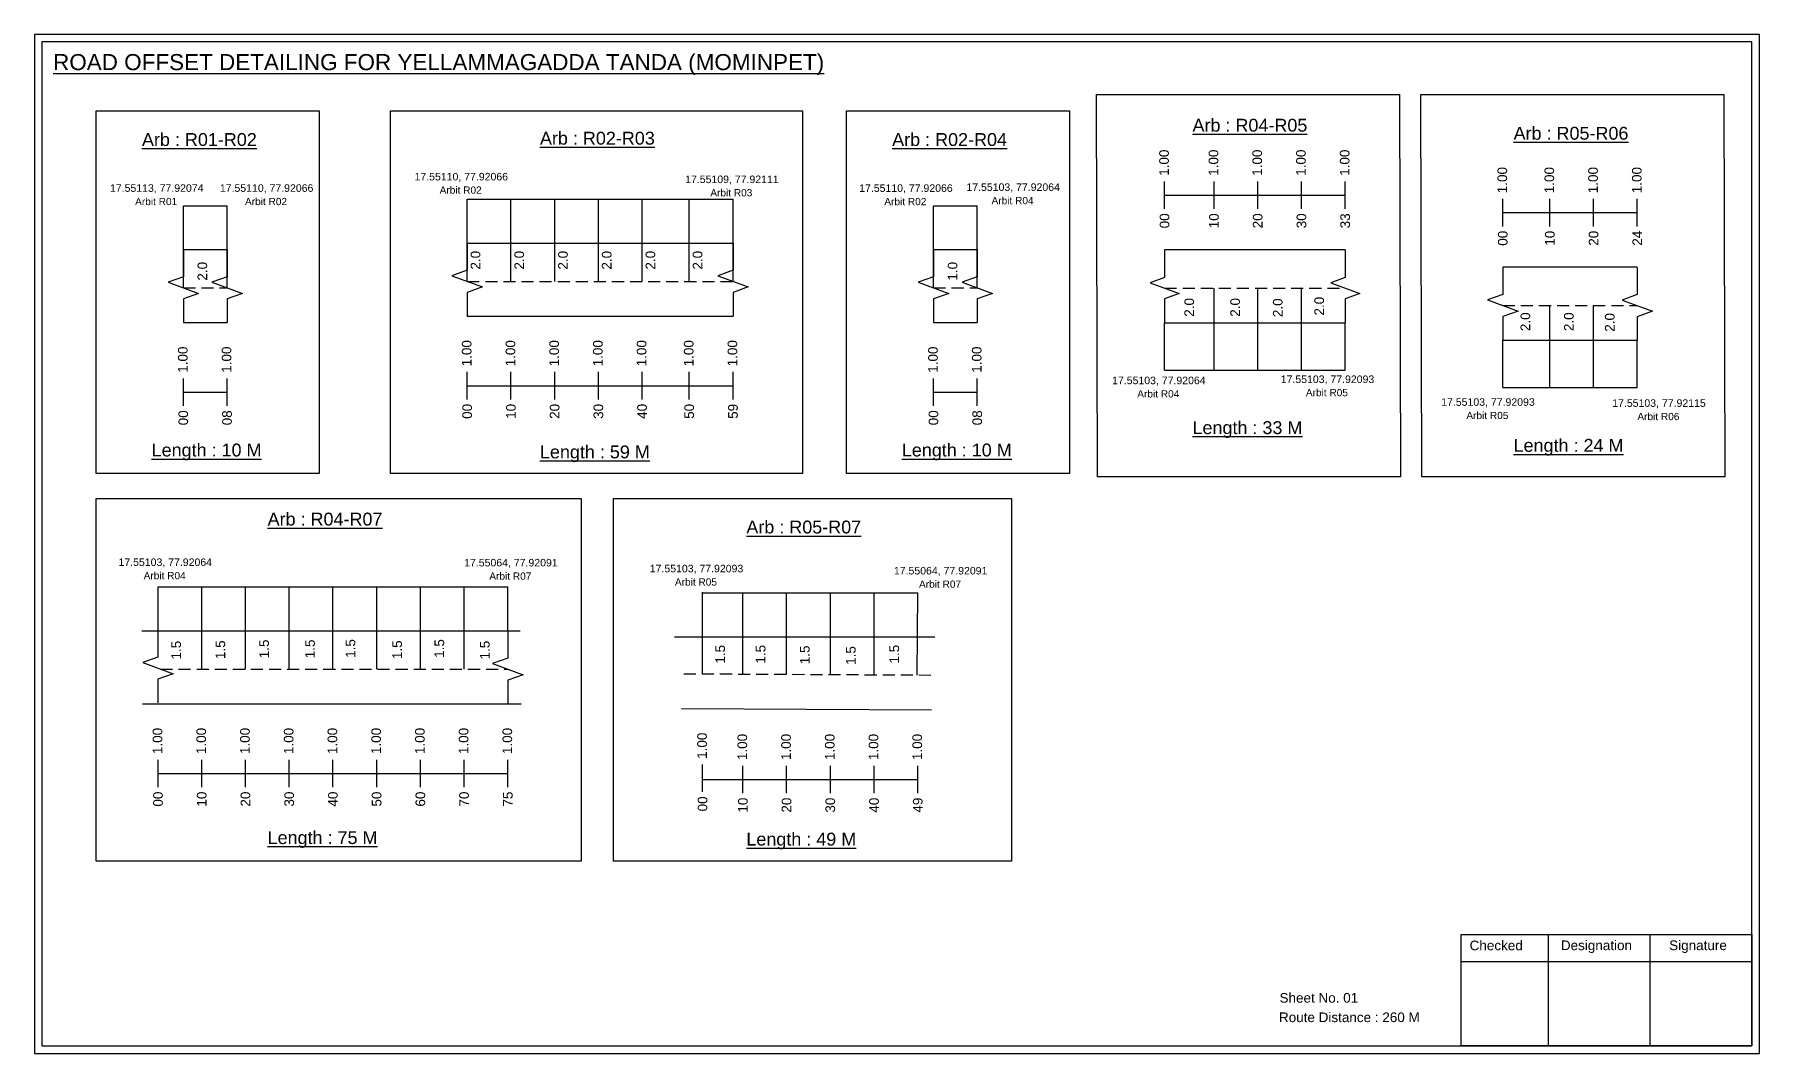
# Model space of a CAD drawing. Header units: inches. Extents: x 1464 to 5135, y 693 to 1291.
# Drawn here: x 4599 to 5135, y 747 to 1063 of the extents above; entities that cross this region are included whole.
import ezdxf

# ---------------------------------------------------------------- set-up
doc = ezdxf.new("R2010")
doc.units = ezdxf.units.IN
doc.header["$MEASUREMENT"] = 0
doc.linetypes.add('DASHED2', pattern=[0.375, 0.25, -0.125])
doc.layers.add('PDF_Geometry', color=7, linetype='Continuous')
doc.layers.add('PDF_Text', color=5, linetype='Continuous')
doc.styles.add('PDF Arial', font='arial.ttf')
doc.styles.get("Standard").update_dxf_attribs({"font": 'arial.ttf'})

msp = doc.modelspace()

# ---------------------------------------------------------------- linework, layer by layer
at = {"color": 217, "true_color": 0x93278f}
for p, q in [((4950.4, 1009.12), (4950.4, 1017.67)), ((4965.77, 1009.12), (4965.77, 1017.67)), ((4979.37, 1009.12), (4979.37, 1017.67)), ((4992.97, 1009.12), (4992.97, 1017.67)), ((5006.57, 1009.12), (5006.57, 1017.67)), ((4950.4, 1013.38), (5006.57, 1013.38)), ((5055.59, 1003.71), (5055.59, 1012.27)), ((5070.22, 1003.71), (5070.22, 1012.27)), ((5083.82, 1003.71), (5083.82, 1012.27)), ((5097.42, 1003.71), (5097.42, 1012.27)), ((5055.59, 1007.99), (5097.42, 1007.99)), ((4645.23, 947.89), (4645.23, 956.45)), ((4658.83, 947.89), (4658.83, 956.45)), ((4733.53, 949.89), (4733.53, 958.45)), ((4747.13, 949.89), (4747.13, 958.45)), ((4760.73, 949.89), (4760.73, 958.45)), ((4774.33, 949.89), (4774.33, 958.45)), ((4787.93, 949.89), (4787.93, 958.45)), ((4802.58, 949.9), (4802.58, 958.45)), ((4816.18, 949.9), (4816.18, 958.45)), ((4878.54, 947.89), (4878.54, 956.45)), ((4892.14, 947.89), (4892.14, 956.45)), ((4645.23, 952.16), (4658.83, 952.17)), ((4733.53, 954.16), (4816.18, 954.17)), ((4878.54, 952.16), (4892.14, 952.17)), ((4637.37, 829.39), (4637.37, 837.94)), ((4650.97, 829.39), (4650.97, 837.94)), ((4664.57, 829.39), (4664.57, 837.94)), ((4678.17, 829.39), (4678.17, 837.94)), ((4691.77, 829.39), (4691.77, 837.94)), ((4705.37, 829.39), (4705.37, 837.94)), ((4718.97, 829.39), (4718.97, 837.94)), ((4732.57, 829.39), (4732.57, 837.94)), ((4746.17, 829.39), (4746.17, 837.94)), ((4637.37, 833.66), (4746.17, 833.66)), ((4806.73, 827.9), (4806.73, 836.45)), ((4806.73, 831.78), (4873.65, 831.79)), ((4819.25, 827.51), (4819.25, 836.07)), ((4832.85, 827.51), (4832.85, 836.07)), ((4846.45, 827.51), (4846.45, 836.07)), ((4860.05, 827.51), (4860.05, 836.07)), ((4873.65, 827.51), (4873.65, 836.07))]:
    msp.add_line(p, q, dxfattribs=at)
at = {"color": 5}
for p, q in [((4645.23, 1010.13), (4658.83, 1010.13)), ((4733.53, 1012.13), (4816.18, 1012.13)), ((4878.54, 1010.13), (4892.14, 1010.13)), ((4950.4, 958.97), (5006.57, 958.97)), ((5055.59, 953.57), (5097.42, 953.57)), ((4637.37, 891.62), (4746.17, 891.62)), ((4806.73, 889.75), (4873.65, 889.75))]:
    msp.add_line(p, q, dxfattribs=at)
for p, q in [((4645.23, 984.59), (4645.23, 1010.13)), ((4658.83, 984.59), (4658.83, 1010.13)), ((4733.53, 986.59), (4733.53, 1012.13)), ((4747.13, 986.59), (4747.13, 1012.13)), ((4760.73, 986.59), (4760.73, 1012.13)), ((4774.33, 986.59), (4774.33, 1012.13)), ((4787.93, 986.59), (4787.93, 1012.13)), ((4802.58, 986.6), (4802.58, 1012.13)), ((4816.18, 986.6), (4816.18, 1012.13)), ((4878.54, 984.59), (4878.54, 1010.13)), ((4892.14, 984.59), (4892.14, 1010.13)), ((4733.53, 998.48), (4816.18, 998.48)), ((4645.23, 996.48), (4658.83, 996.48)), ((4878.54, 996.48), (4892.14, 996.48)), ((5006.57, 996.39), (4950.4, 996.39)), ((5097.42, 990.99), (5055.59, 990.99)), ((4965.77, 958.97), (4965.77, 984.51)), ((4979.37, 958.97), (4979.37, 984.51)), ((4992.97, 958.97), (4992.97, 984.51)), ((5070.22, 953.57), (5070.22, 979.1)), ((5083.82, 953.57), (5083.82, 979.1)), ((4645.23, 973.79), (4658.83, 973.79)), ((4733.53, 975.79), (4816.18, 975.79)), ((4878.54, 973.79), (4892.14, 973.79)), ((4950.4, 973.71), (5006.57, 973.71)), ((4950.4, 958.97), (4950.4, 973.71)), ((5006.57, 958.97), (5006.57, 973.71)), ((5055.59, 968.3), (5081.15, 968.3)), ((5055.59, 953.57), (5055.59, 968.3)), ((5081.15, 968.3), (5097.42, 968.3)), ((5097.42, 953.57), (5097.42, 968.3)), ((4637.37, 877.98), (4637.37, 891.62)), ((4650.97, 866.09), (4650.97, 891.62)), ((4664.57, 866.09), (4664.57, 891.62)), ((4678.17, 866.09), (4678.17, 891.62)), ((4691.77, 866.09), (4691.77, 891.62)), ((4705.37, 866.09), (4705.37, 891.62)), ((4718.97, 866.09), (4718.97, 891.62)), ((4732.57, 866.09), (4732.57, 891.62)), ((4746.17, 877.97), (4746.17, 891.62)), ((4806.73, 864.51), (4806.73, 890.05)), ((4819.25, 864.46), (4819.25, 889.75)), ((4832.85, 864.41), (4832.85, 889.75)), ((4846.45, 864.47), (4846.45, 889.75)), ((4860.05, 864.21), (4860.05, 889.75)), ((4873.42, 864.25), (4873.65, 889.75)), ((4632.37, 877.97), (4749.99, 878.03)), ((4878.9, 876.07), (4797.94, 876.07)), ((4632.51, 855.28), (4750.3, 855.28)), ((4800.15, 853.87), (4877.88, 853.44))]:
    msp.add_line(p, q)
at = {"linetype": 'DASHED2', "ltscale": 15}
for p, q in [((4645.23, 984.59), (4658.83, 984.59)), ((4733.53, 986.6), (4816.18, 986.6)), ((4878.54, 984.59), (4892.14, 984.59)), ((4950.4, 984.51), (5006.57, 984.51)), ((5055.59, 979.1), (5097.42, 979.1)), ((4638.13, 866.09), (4746.17, 866.09)), ((4800.87, 864.65), (4879.15, 864.24))]:
    msp.add_line(p, q, dxfattribs=at)
for points in [[(4929.25, 1044.71), (5023.5, 1044.71), (5023.78, 925.89), (4929.54, 925.89)], [(5030.13, 1044.71), (5124.37, 1044.71), (5124.65, 925.89), (5030.41, 925.89)], [(4618.14, 1039.61), (4687.51, 1039.61), (4687.51, 926.93), (4618.14, 926.93)], [(4709.66, 1039.61), (4837.76, 1039.61), (4837.76, 926.93), (4709.66, 926.93)], [(4851.45, 1039.61), (4920.82, 1039.61), (4920.82, 926.93), (4851.45, 926.93)], [(4618.14, 919.1), (4768.99, 919.1), (4768.99, 806.42), (4618.14, 806.42)], [(4779.02, 919.1), (4902.83, 919.1), (4902.83, 806.42), (4779.02, 806.42)]]:
    msp.add_lwpolyline(points, close=True)
at = {"linetype": 'Continuous'}
for points in [[(4733.53, 998.48), (4733.53, 990.04), (4728.78, 988.32), (4738.27, 984.87), (4733.53, 983.14), (4733.53, 975.79)], [(4816.18, 998.48), (4816.18, 990.04), (4811.44, 988.32), (4820.92, 984.87), (4816.18, 983.14), (4816.18, 975.79)], [(4645.23, 996.48), (4645.23, 988.04), (4640.49, 986.32), (4649.98, 982.87), (4645.23, 981.14), (4645.23, 973.79)], [(4658.83, 996.48), (4658.83, 988.04), (4654.09, 986.32), (4663.58, 982.87), (4658.83, 981.14), (4658.83, 973.79)], [(4878.54, 996.48), (4878.54, 988.04), (4873.8, 986.32), (4883.28, 982.87), (4878.54, 981.14), (4878.54, 973.79)], [(4892.14, 996.48), (4892.14, 988.04), (4887.4, 986.32), (4896.88, 982.87), (4892.14, 981.14), (4892.14, 973.79)], [(4950.4, 996.39), (4950.4, 987.78), (4945.9, 986.14), (4954.9, 982.87), (4950.4, 981.23), (4950.4, 973.71)], [(5006.57, 996.39), (5006.57, 987.78), (5002.07, 986.14), (5011.07, 982.87), (5006.57, 981.23), (5006.57, 973.71)], [(5006.57, 996.39), (5006.57, 987.78), (5002.07, 986.14), (5011.07, 982.87), (5006.57, 981.23), (5006.57, 973.71)], [(5055.59, 990.99), (5055.59, 982.56), (5050.85, 980.83), (5060.33, 977.38), (5055.59, 975.65), (5055.59, 968.3)], [(5097.42, 990.91), (5097.42, 982.48), (5092.68, 980.75), (5102.16, 977.3), (5097.42, 975.57), (5097.42, 968.22)], [(4637.35, 878.25), (4637.35, 869.82), (4632.6, 868.1), (4642.09, 864.64), (4637.35, 862.92), (4637.35, 855.57)], [(4746.17, 877.97), (4746.17, 869.54), (4741.42, 867.81), (4750.91, 864.36), (4746.17, 862.63), (4746.17, 855.28)]]:
    msp.add_lwpolyline(points, dxfattribs=at)
at = {"layer": 'PDF_Geometry'}
for points in [[(4598.94, 1063.33), (4598.94, 746.62), (5135.42, 746.62), (5135.42, 1063.33)], [(4601.27, 1061.01), (4601.27, 749.04), (5133, 749.04), (5133, 1061.01)]]:
    msp.add_lwpolyline(points, close=True, dxfattribs=at)
at = {"layer": 'PDF_Geometry', "color": 242, "true_color": 0xcc1f26}
msp.add_lwpolyline([(5133, 748.95), (5042.65, 748.95), (5042.65, 783.56), (5133, 783.56)], close=True, dxfattribs=at)
for points in [[(5069.64, 783.56), (5069.64, 748.95)], [(5101.36, 783.56), (5101.36, 748.95)], [(5042.65, 775.19), (5133, 775.19)]]:
    msp.add_lwpolyline(points, dxfattribs=at)

# ---------------------------------------------------------------- texts
at = {"color": 242, "true_color": 0xcd2027}
for s, height, p in [('%%UROAD OFFSET DETAILING FOR YELLAMMAGADDA TANDA (MOMINPET)', 5, (4604.72, 1052.26)), ('%%UArb : R04-R05', 4, (4959.08, 1033.14)), ('%%UArb : R01-R02', 4, (4632.37, 1028.69)), ('%%UArb : R02-R03', 4, (4756.14, 1029.1)), ('%%UArb : R02-R04', 4, (4865.68, 1028.69)), ('%%UArb : R05-R06', 4, (5058.94, 1030.64)), ('%%ULength : 33 M', 4, (4959.08, 939.14)), ('%%ULength : 10 M', 4, (4635.37, 932.19)), ('%%ULength : 59 M', 4, (4756.14, 931.6)), ('%%ULength : 10 M', 4, (4868.68, 932.19)), ('%%ULength : 24 M', 4, (5058.94, 933.64)), ('%%UArb : R04-R07', 4, (4671.44, 910.72)), ('%%UArb : R05-R07', 4, (4820.33, 908.25)), ('%%ULength : 75 M', 4, (4671.44, 811.72)), ('%%ULength : 49 M', 4, (4820.33, 811.25))]:
    msp.add_text(s, height=height, dxfattribs=at).set_placement(p)
at = {"color": 217, "true_color": 0x93278f}
for s, p in [('1.00', (4951.73, 1019.41)), ('1.00', (4967.1, 1019.41)), ('1.00', (4980.7, 1019.41)), ('1.00', (4994.3, 1019.41)), ('1.00', (5007.9, 1019.41)), ('1.00', (5056.92, 1014)), ('1.00', (5071.55, 1014)), ('1.00', (5085.15, 1014)), ('1.00', (5098.75, 1014)), ('00', (4951.88, 1003.09)), ('10', (4967.25, 1003.09)), ('20', (4980.85, 1003.09)), ('30', (4994.45, 1003.09)), ('33', (5008.05, 1003.09)), ('00', (5057.07, 997.68)), ('10', (5071.7, 997.68)), ('20', (5085.3, 997.68)), ('24', (5098.9, 997.68)), ('1.00', (4646.56, 958.19)), ('1.00', (4660.16, 958.19)), ('1.00', (4734.85, 960.19)), ('1.00', (4748.45, 960.19)), ('1.00', (4762.05, 960.19)), ('1.00', (4775.65, 960.19)), ('1.00', (4789.25, 960.19)), ('1.00', (4803.9, 960.19)), ('1.00', (4817.5, 960.19)), ('1.00', (4879.87, 958.19)), ('1.00', (4893.47, 958.19)), ('00', (4646.71, 941.87)), ('08', (4660.31, 941.87)), ('00', (4735, 943.87)), ('10', (4748.6, 943.87)), ('20', (4762.2, 943.87)), ('30', (4775.8, 943.87)), ('40', (4789.4, 943.87)), ('50', (4804.06, 943.87)), ('59', (4817.66, 943.87)), ('00', (4880.02, 941.87)), ('08', (4893.62, 941.87)), ('1.00', (4638.69, 839.68)), ('1.00', (4652.29, 839.68)), ('1.00', (4665.89, 839.68)), ('1.00', (4679.49, 839.68)), ('1.00', (4693.09, 839.68)), ('1.00', (4706.69, 839.68)), ('1.00', (4720.29, 839.68)), ('1.00', (4733.89, 839.68)), ('1.00', (4747.49, 839.68)), ('1.00', (4808.05, 838.19)), ('1.00', (4820.57, 837.81)), ('1.00', (4834.17, 837.81)), ('1.00', (4847.77, 837.81)), ('1.00', (4861.37, 837.81)), ('1.00', (4874.97, 837.81)), ('00', (4638.84, 823.36)), ('10', (4652.44, 823.36)), ('20', (4666.04, 823.36)), ('30', (4679.64, 823.36)), ('40', (4693.24, 823.36)), ('50', (4706.84, 823.36)), ('60', (4720.44, 823.36)), ('70', (4734.04, 823.36)), ('75', (4747.64, 823.36)), ('00', (4808.2, 821.87)), ('10', (4820.73, 821.48)), ('20', (4834.33, 821.48)), ('30', (4847.93, 821.48)), ('40', (4861.53, 821.48)), ('49', (4875.13, 821.48))]:
    msp.add_text(s, height=3, rotation=90, dxfattribs=at).set_placement(p)
at = {"color": 5}
for s, height, p in [('17.55110, 77.92066', 2.34, (4717.13, 1017.98)), ('17.55109, 77.92111', 2.34, (4801.3, 1017.16)), ('17.55113, 77.92074', 2.34, (4622.42, 1014.44)), ('17.55110, 77.92066', 2.34, (4656.59, 1014.44)), ('Arbit R02', 2.246, (4724.95, 1013.86)), ('Arbit R03', 2.246, (4809.12, 1013.03)), ('17.55110, 77.92066', 2.34, (4855.42, 1014.42)), ('17.55103, 77.92064', 2.34, (4888.76, 1014.72)), ('Arbit R01', 2.246, (4630.24, 1010.31)), ('Arbit R02', 2.246, (4664.41, 1010.31)), ('Arbit R02', 2.246, (4863.24, 1010.29)), ('Arbit R04', 2.246, (4896.58, 1010.59)), ('17.55103, 77.92064', 2.34, (4934.08, 954.65)), ('17.55103, 77.92093', 2.34, (4986.52, 955.02)), ('Arbit R04', 2.246, (4941.9, 950.52)), ('Arbit R05', 2.246, (4994.34, 950.9)), ('17.55103, 77.92093', 2.34, (5036.43, 947.93)), ('17.55103, 77.92115', 2.34, (5089.62, 947.61)), ('Arbit R05', 2.246, (5044.25, 943.8)), ('Arbit R06', 2.246, (5097.44, 943.48)), ('17.55103, 77.92064', 2.34, (4625.07, 898.15)), ('Arbit R04', 2.246, (4632.89, 894.02)), ('17.55064, 77.92091', 2.34, (4732.57, 898.01)), ('Arbit R07', 2.246, (4740.39, 893.88)), ('17.55103, 77.92093', 2.34, (4790.29, 896.18)), ('17.55064, 77.92091', 2.34, (4866.21, 895.51)), ('Arbit R05', 2.246, (4798.11, 892.05)), ('Arbit R07', 2.246, (4874.03, 891.38))]:
    msp.add_text(s, height=height, dxfattribs=at).set_placement(p)
for s, p in [('2.0', (4652.65, 986.84)), ('2.0', (4737.59, 990.27)), ('2.0', (4751.19, 990.27)), ('2.0', (4764.79, 990.27)), ('2.0', (4778.39, 990.27)), ('2.0', (4791.99, 990.27)), ('2.0', (4806.65, 990.27)), ('1.0', (4885.96, 986.84)), ('2.0', (4959.56, 975.61)), ('2.0', (4973.83, 975.61)), ('2.0', (4987.09, 975.49)), ('2.0', (4999.98, 975.99)), ('2.0', (5064.1, 971.14)), ('2.0', (5077.62, 971.14)), ('2.0', (5090.34, 970.94)), ('1.5', (4644.5, 869.07)), ('1.5', (4658.24, 869.2)), ('1.5', (4671.86, 869.46)), ('1.5', (4686.12, 869.46)), ('1.5', (4698.72, 869.58)), ('1.5', (4713.23, 869.2)), ('1.5', (4726.34, 869.58)), ('1.5', (4740.5, 869.08)), ('1.5', (4813.69, 867.79)), ('1.5', (4826.26, 867.79)), ('1.5', (4840, 867.6)), ('1.5', (4854.32, 867.41)), ('1.5', (4867.83, 867.82))]:
    msp.add_text(s, height=3, rotation=90).set_placement(p)
for s, p in [('Sheet No. 01', (4986.15, 762.42)), ('Route Distance : 260 M', (4985.97, 756.37))]:
    msp.add_text(s, height=3).set_placement(p)
at = {"layer": 'PDF_Text', "color": 7, "attachment_point": 7, "style": 'PDF Arial'}
for s, insert, char_height in [('Checked', (5045.26, 778.67), 3.001), ('Designation', (5073.64, 777.84), 3.0006), ('Signature', (5107.32, 777.84), 3.001)]:
    msp.add_mtext(s, dxfattribs=dict(at, insert=insert, char_height=char_height))

doc.saveas('drawing.dxf')
